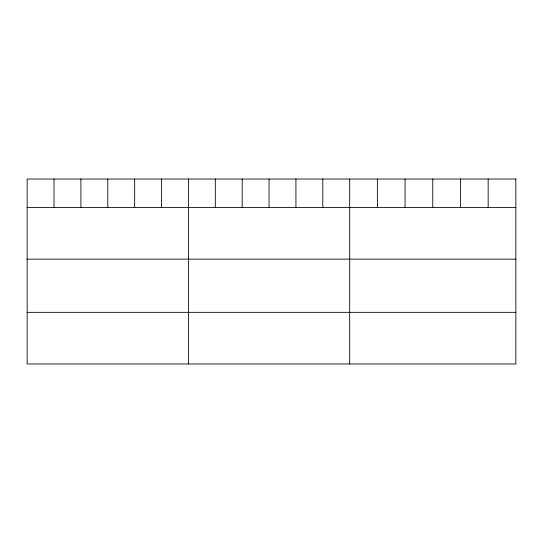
<?xml version="1.0" encoding="UTF-8"?>
<svg xmlns="http://www.w3.org/2000/svg" width="543" height="543" viewBox="0 0 543 543"><rect width="100%" height="100%" fill="white"/><g stroke="black" fill="none" stroke-linecap="round" stroke-linejoin="round"><path stroke-width="0.81" d="M27.15 207.507L515.85 207.507M27.15 259.14L515.85 259.14M27.15 312.34L515.85 312.34M488.157 179.027L488.157 207.507M460.464 179.027L460.464 207.507M432.771 179.027L432.771 207.507M405.078 179.027L405.078 207.507M377.385 179.027L377.385 207.507M349.692 179.027L349.692 363.973M322.813 179.027L322.813 207.507M295.935 179.027L295.935 207.507M269.056 179.027L269.056 207.507M242.178 179.027L242.178 207.507M215.299 179.027L215.299 207.507M188.421 179.027L188.421 363.973M161.542 179.027L161.542 207.507M134.664 179.027L134.664 207.507M107.785 179.027L107.785 207.507M80.907 179.027L80.907 207.507M54.028 179.027L54.028 207.507M515.85 179.027L27.15 179.027L27.15 363.973L515.85 363.973L515.85 179.027"/></g></svg>
